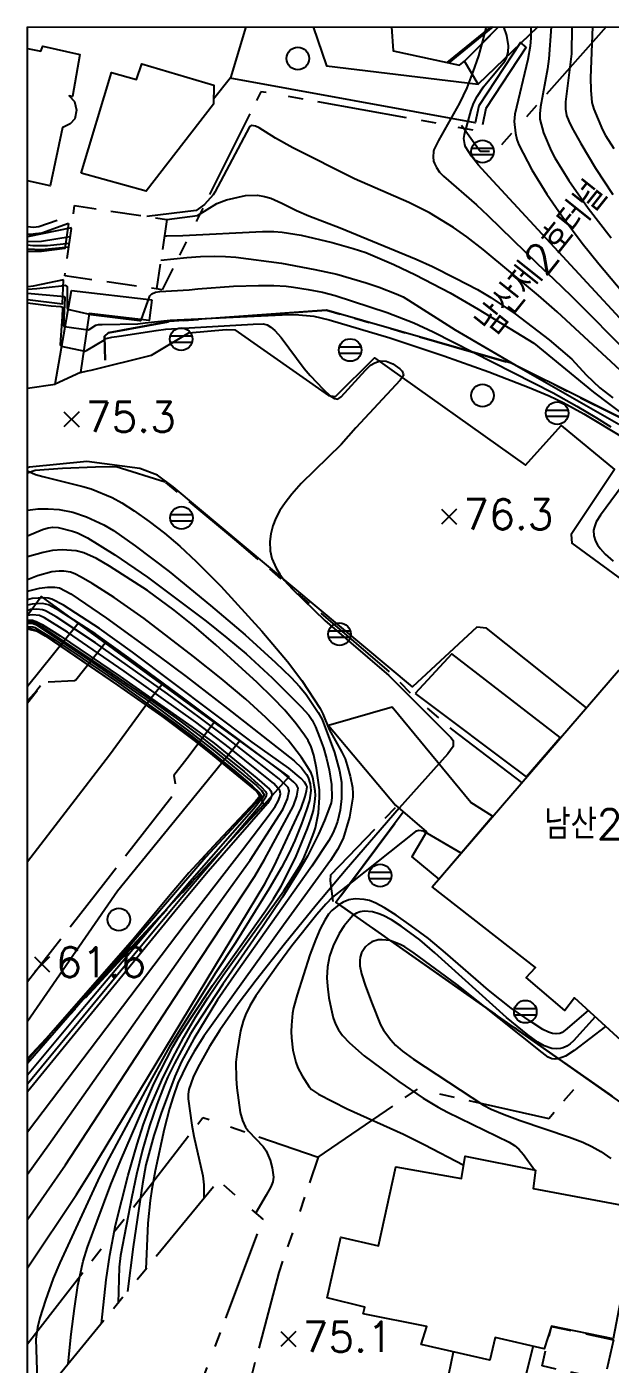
# Model space of a CAD drawing. Extents: x 199116 to 199565, y 548943 to 549516.
# Drawn here: x 199116.2 to 199155.1, y 549409.6 to 549498.6 of the extents above; entities that cross this region are included whole.
import ezdxf

# ---------------------------------------------------------------- set-up
doc = ezdxf.new("R2010")
doc.units = 0
doc.header["$MEASUREMENT"] = 0
for name, pattern in [('ANYANG1', [11.5, 6, -1, 1, -1.5, 1, -1]), ('ANYANG2', [6, 5, -1]), ('ANYANG3', [3, 2, -1])]:
    doc.linetypes.add(name, pattern=pattern)
for name, color, linetype in [('A0013114', 1, 'CONTINUOUS'), ('A0013118', 1, 'CONTINUOUS'), ('A0023210', 7, 'CONTINUOUS'), ('A0033324', 1, 'ANYANG2'), ('A0123373', 7, 'CONTINUOUS'), ('B0014111', 7, 'CONTINUOUS'), ('B0014112', 7, 'CONTINUOUS'), ('B0014116', 7, 'ANYANG3'), ('B0024121', 7, 'CONTINUOUS'), ('B0024126', 7, 'ANYANG1'), ('C0226232', 7, 'CONTINUOUS'), ('C0393323', 7, 'CONTINUOUS'), ('C0536117', 7, 'CONTINUOUS'), ('C0536119', 7, 'CONTINUOUS'), ('D0015222', 3, 'CONTINUOUS'), ('F0017111', 30, 'CONTINUOUS'), ('F0017114', 7, 'CONTINUOUS'), ('F0027132', 7, 'CONTINUOUS'), ('F0027217', 7, 'CONTINUOUS'), ('F0047224', 7, 'CONTINUOUS'), ('F0047225', 7, 'CONTINUOUS'), ('H0017334', 7, 'CONTINUOUS'), ('H0049113', 7, 'CONTINUOUS'), ('H0049140', 7, 'CONTINUOUS')]:
    doc.layers.add(name, color=color, linetype=linetype)
doc.styles.add('HIST', font='romans.shx', dxfattribs={"bigfont": 'ngsw.shx'})

# ---------------------------------------------------------------- blocks, each defined once
blk = doc.blocks.new('F0027217')
at = {"layer": 'F0027217'}
for points in [[(0.5, 0.5), (-0.5, -0.5)], [(-0.5, 0.5), (0.5, -0.5)]]:
    blk.add_lwpolyline(points, dxfattribs=at)
blk = doc.blocks.new('C0226232')
at = {"layer": 'C0226232'}
for points in [[(-0.72, 0.211), (0.72, 0.211)], [(-0.722, -0.202), (0.722, -0.202)]]:
    blk.add_lwpolyline(points, dxfattribs=at)
blk.add_circle((0, 0), 0.75, dxfattribs=at)
blk = doc.blocks.new('D0015222')
at = {"layer": 'D0015222'}
blk.add_circle((0, 0), 0.75, dxfattribs=at)

msp = doc.modelspace()

# ---------------------------------------------------------------- linework, layer by layer
at = {"layer": 'A0013114', "flags": 128}
for points in [[(199119.652, 549458.904), (199116.275, 549454.723)], [(199130.4, 549451.09), (199128.526, 549448.77), (199122.256, 549441.102), (199116.273, 549432.434)]]:
    msp.add_lwpolyline(points, dxfattribs=at)
at = {"layer": 'A0013118', "flags": 128}
for points in [[(199135.281, 549498.608), (199136.18, 549496.01), (199146.27, 549494.79), (199150.237, 549498.607)], [(199140.509, 549498.608), (199140.609, 549497.014), (199145.037, 549496.051), (199145.37, 549496.31), (199146.554, 549497.515), (199147.627, 549498.607)], [(199116.277, 549474.568), (199118.113, 549474.823), (199119.191, 549481.07), (199124.55, 549480.44)], [(199124.361, 549479.064), (199120.374, 549479.537), (199119.791, 549475.597), (199120.27, 549475.709), (199120.51, 549475.76), (199124.52, 549476.75), (199127.01, 549478.24), (199129.49, 549478.46), (199130.07, 549478.45), (199136.32, 549474.08), (199136.78, 549474.02), (199139.37, 549476.59), (199149.43, 549469.45), (199151.79, 549472.08), (199155.36, 549469.15), (199152.47, 549464.82), (199152.51, 549464.26), (199160.04, 549458.76)], [(199153.48, 549453.3), (199146.82, 549458.59), (199146.19, 549458.67), (199141.9, 549454.69), (199125.96, 549468.01), (199124.93, 549468.78), (199123.76, 549469.22), (199120.23, 549469.68), (199116.4, 549469.31), (199116.277, 549469.259)]]:
    msp.add_lwpolyline(points, dxfattribs=at)
at = {"layer": 'A0023210', "flags": 128}
msp.add_lwpolyline([(199116.27, 549443.07), (199121.727, 549450.169), (199124.495, 549453.953), (199125.225, 549454.85)], dxfattribs=at)
at = {"layer": 'A0033324', "flags": 128}
for points in [[(199121.436, 549457.607), (199119.485, 549455.143), (199119.407, 549455.094), (199117.391, 549454.989), (199116.859, 549454.331), (199116.275, 549453.608)], [(199128.698, 549452.324), (199126.88, 549449.905), (199126.004, 549448.782), (199126.204, 549447.791), (199121.484, 549441.737), (199116.273, 549435.055)]]:
    msp.add_lwpolyline(points, dxfattribs=at)
at = {"layer": 'A0123373', "flags": 128}
msp.add_lwpolyline([(199116.276, 549459.454), (199117.17, 549460.71), (199133.68, 549448.7), (199132.01, 549446.84)], dxfattribs=at)
at = {"layer": 'B0014111', "flags": 128}
msp.add_lwpolyline([(199143.22, 549441.39), (199155.61, 549455.77), (199157.96, 549453.94), (199160.48, 549456.51), (199159.08, 549457.69), (199162.05, 549460.99), (199167.98, 549456.38), (199169.83, 549458.54), (199172.31, 549456.34), (199171.23, 549455.01), (199178.65, 549448.38), (199160.22, 549427.12), (199152.68, 549433.99), (199152.04, 549433.16), (199149.47, 549435.36), (199150.1, 549436.02), (199143.22, 549441.39)], dxfattribs=at)
at = {"layer": 'B0014112', "flags": 128}
for points in [[(199116.28, 549497.171), (199117.166, 549496.994), (199117.297, 549497.326), (199119.754, 549496.761), (199119.276, 549493.972), (199119.038, 549494.006), (199119.396, 549493.626), (199119.536, 549493.056), (199119.427, 549492.476), (199119.112, 549492.147), (199118.658, 549491.92), (199118.592, 549491.911), (199117.777, 549488.025), (199116.279, 549488.362)], [(199138.62, 549412.98), (199138.718, 549413.419), (199136.226, 549414.049), (199137.14, 549418.068), (199139.628, 549417.501), (199140.8, 549422.76), (199145.17, 549421.99), (199145.41, 549423.47), (199150.08, 549422.53), (199149.938, 549421.316), (199156.93, 549420), (199155.27, 549411.31), (199151.16, 549412.16), (199150.66, 549410.65), (199147.402, 549411.403), (199147.052, 549409.89), (199142.482, 549410.928), (199142.849, 549412.124), (199138.62, 549412.98)]]:
    msp.add_lwpolyline(points, dxfattribs=at)
msp.add_lwpolyline([(199119.849, 549488.877), (199121.853, 549495.561), (199123.531, 549495.111), (199123.881, 549496.14), (199128.667, 549494.723), (199128.647, 549493.449), (199124.175, 549487.664)], close=True, dxfattribs=at)
at = {"layer": 'B0014116', "flags": 128}
for points in [[(199125.552, 549485.775), (199124.857, 549481.163), (199118.762, 549482.03), (199119.404, 549486.712)], [(199155.292, 549411.25), (199154.691, 549408.613), (199150.526, 549409.507), (199151.154, 549412.139)]]:
    msp.add_lwpolyline(points, close=True, dxfattribs=at)
at = {"layer": 'B0024121', "flags": 128}
for points in [[(199130.81, 549498.609), (199129.79, 549495.22), (199128.653, 549493.784)], [(199147.197, 549498.607), (199144.285, 549496.219)], [(199149.48, 549497.26), (199149.09, 549497.57), (199146.32, 549493.35), (199146.08, 549492.21), (199129.77, 549495.19)]]:
    msp.add_lwpolyline(points, dxfattribs=at)
at = {"layer": 'B0024126', "flags": 128}
for points in [[(199154.797, 549498.607), (199147.42, 549490.3), (199146.41, 549490.31), (199145.16, 549492.05)], [(199149.48, 549497.26), (199146.79, 549493.16), (199146.47, 549491.64), (199134.617, 549493.802), (199131.812, 549494.285), (199125.232, 549481.101), (199124.857, 549481.166)], [(199118.242, 549485.72), (199117.016, 549485.3), (199116.663, 549485.259), (199116.279, 549485.307)], [(199121.46, 549476.42), (199121.41, 549478.02), (199121.67, 549478.25), (199125.73, 549479), (199136.18, 549479.75), (199148.47, 549476.23), (199162.63, 549469.18), (199181.94, 549452.57), (199184.37, 549448.42), (199168.08, 549433.26), (199161.1, 549424.95), (199156.76, 549426.37), (199136.82, 549440.36), (199141.3, 549446.36)], [(199149.18, 549448.32), (199144.61, 549451.81), (199141.92, 549454.12), (199140.48, 549455.59), (199130.08, 549464.5), (199125.43, 549468.34)], [(199131.986, 549446.843), (199116.273, 549429.826)], [(199136.62, 549440.42), (199136.45, 549441.78), (199136.46, 549442.18), (199140.85, 549446.75)], [(199135.63, 549423.41), (199142.26, 549427.94), (199150.98, 549425.98), (199153.343, 549428.717)], [(199116.271, 549410.981), (199127.95, 549426.04), (199135.63, 549423.41), (199133, 549415.73), (199128.08, 549397.16), (199124.92, 549383.88), (199123.22, 549376.66), (199121.92, 549369.64), (199118.46, 549352.62), (199118.43, 549352.46), (199118.06, 549351.47)], [(199116.266, 549369.868), (199117, 549374.01), (199118.45, 549373.96), (199123.98, 549398.11), (199131.95, 549419.28), (199128.98, 549421.84), (199116.27, 549406.32)]]:
    msp.add_lwpolyline(points, dxfattribs=at)
at = {"layer": 'C0393323', "flags": 128}
msp.add_lwpolyline([(199150.237, 549498.607), (199146.27, 549494.79), (199145.37, 549496.31), (199147.627, 549498.607)], dxfattribs=at)
msp.add_lwpolyline([(199124.55, 549480.44), (199124.361, 549479.064), (199120.374, 549479.537), (199119.791, 549475.597), (199118.113, 549474.823), (199119.191, 549481.07)], close=True, dxfattribs=at)
at = {"layer": 'C0536117', "flags": 128}
for points in [[(199142.08, 549454.25), (199149.47, 549448.7), (199151.74, 549451.32), (199144.51, 549456.88)], [(199136.3, 549452.11), (199140.76, 549446.82), (199142.83, 549445.04), (199141.85, 549443.38), (199143.66, 549441.9), (199147.22, 549446.08), (199145.78, 549446.99), (199140.54, 549453.35)]]:
    msp.add_lwpolyline(points, close=True, dxfattribs=at)
at = {"layer": 'C0536119', "flags": 128}
for points in [[(199144.347, 549496.201), (199147.267, 549498.607)], [(199116.277, 549468.939), (199116.79, 549469.11), (199118.6, 549469.23), (199120.8, 549469.33), (199122.17, 549469.36), (199125.43, 549468.34)], [(199117.135, 549454.763), (199116.869, 549454.43), (199116.275, 549453.768)]]:
    msp.add_lwpolyline(points, dxfattribs=at)
at = {"layer": 'F0017111', "flags": 128}
for points, elevation in [([(199146.799, 549498.607), (199146.57, 549497.64), (199146.29, 549496.67), (199145.93, 549495.6), (199145.51, 549494.54), (199145.04, 549493.53), (199143.63, 549491.05), (199143.32, 549490.43), (199143.29, 549490.3), (199143.28, 549489.95), (199143.31, 549489.67), (199143.36, 549489.51), (199143.5, 549489.24), (199143.7, 549488.94), (199143.97, 549488.67), (199146.16, 549486.76), (199146.91, 549486.06), (199150.23, 549482.84), (199151.3, 549481.84), (199152.46, 549480.71), (199156.48, 549476.67)], 83), ([(199157.35, 549477.45), (199147.01, 549488.62), (199146.3, 549489.4), (199145.84, 549489.99), (199145.43, 549490.63), (199145.38, 549490.77), (199145.33, 549491.18), (199145.36, 549491.44), (199145.8, 549493.07), (199145.97, 549493.51), (199146.2, 549493.96), (199146.63, 549494.61), (199148.04, 549496.31), (199148.17, 549496.52), (199148.27, 549496.91), (199148.3, 549497.34), (199148.18, 549498.02), (199147.991, 549498.607)], 84), ([(199151.14, 549498.607), (199150.97, 549496.47), (199150.88, 549495.8), (199150.42, 549493.29), (199150.37, 549492.81), (199150.39, 549492.47), (199150.63, 549491.56), (199151.13, 549490.35), (199151.37, 549489.88), (199152.32, 549488.38), (199153.6, 549486.55), (199155.13, 549484.56)], 86), ([(199152.51, 549498.607), (199152.49, 549496.8), (199152.09, 549493.62), (199152.08, 549493.12), (199152.16, 549492.71), (199152.3, 549492.32), (199152.51, 549491.9), (199153.1, 549490.85), (199154.08, 549489.21), (199155.23, 549487.44)], 87), ([(199153.88, 549498.607), (199153.76, 549495.21), (199153.77, 549494.4), (199153.85, 549493.57), (199153.97, 549493.12), (199154.56, 549491.75), (199154.76, 549491.37), (199155.31, 549490.5)], 88), ([(199159.03, 549472.71), (199151.53, 549479.65), (199150.29, 549480.74), (199146.6, 549483.8), (199145.52, 549484.64), (199144.64, 549485.26), (199143.04, 549486.23), (199141.66, 549486.91), (199138.03, 549488.5), (199133.93, 549490.56), (199132.785, 549491.205), (199131.697, 549491.894), (199131.451, 549492.004), (199131.213, 549492.029), (199131.043, 549491.953), (199128.741, 549487.602), (199128.622, 549487.432), (199128.065, 549486.775), (199127.489, 549486.381), (199124.212, 549485.979)], 82), ([(199125.54, 549485.777), (199127.582, 549486.048), (199128.876, 549486.847), (199129.515, 549487.098), (199130.777, 549487.377), (199131.594, 549487.402), (199132.044, 549487.327), (199132.469, 549487.202), (199133.214, 549486.864), (199133.29, 549486.82), (199134.17, 549486.38), (199135.01, 549486.02), (199137.09, 549485.23), (199142.15, 549483.14), (199143.24, 549482.65), (199144.77, 549481.89), (199146.22, 549481.13), (199147.11, 549480.6), (199148.74, 549479.52), (199151.01, 549477.79), (199152.5, 549476.5), (199153.46, 549475.44), (199154.37, 549474.58), (199155.23, 549473.93)], 81), ([(199119.2, 549485.224), (199116.278, 549484.625)], 82), ([(199119.12, 549484.642), (199117.198, 549484.32), (199116.278, 549484.309)], 81), ([(199119.025, 549483.947), (199117.218, 549483.775), (199116.278, 549483.818)], 79), ([(199125.145, 549483.073), (199126.88, 549483.26), (199127.78, 549483.32), (199128.69, 549483.34), (199129.46, 549483.32), (199130.13, 549483.27), (199133.18, 549482.87), (199135.39, 549482.47), (199136.87, 549482.14), (199138.81, 549481.58), (199139.68, 549481.29), (199140.82, 549480.84), (199141.27, 549480.63), (199141.64, 549480.42), (199144.75, 549478.44), (199148.95, 549475.98), (199155.628, 549472.165)], 79), ([(199116.278, 549481.151), (199116.889, 549481.19), (199118.525, 549481.365), (199118.777, 549481.408), (199118.821, 549481.405), (199118.877, 549481.378), (199118.904, 549481.335), (199118.92, 549479.907), (199118.927, 549479.844), (199118.942, 549479.822), (199120.487, 549479.474), (199123.722, 549479.065), (199123.808, 549479.074), (199123.845, 549479.093), (199124.416, 549480.708), (199124.551, 549480.834), (199124.784, 549480.945), (199125.072, 549480.995), (199127.041, 549481.112), (199127.61, 549481.17), (199129.98, 549481.34), (199131.66, 549481.4), (199132.66, 549481.39), (199133.49, 549481.35), (199133.98, 549481.28), (199134.96, 549481.13), (199135.9, 549480.94), (199136.76, 549480.72), (199140.21, 549479.6), (199141.99, 549478.9), (199143.27, 549478.31), (199151.26, 549474.25), (199152.84, 549473.37), (199154.16, 549472.58), (199155.1, 549471.99)], 78), ([(199116.278, 549480.887), (199118.497, 549480.684), (199118.715, 549480.653), (199118.743, 549480.631), (199118.762, 549480.573), (199118.686, 549479.219), (199118.672, 549478.762), (199118.696, 549478.694), (199118.728, 549478.675), (199120.307, 549478.447), (199120.37, 549478.471), (199120.811, 549478.758), (199120.998, 549478.794), (199121.233, 549478.794), (199123.627, 549478.848), (199124.097, 549478.902), (199125.765, 549479.078), (199133.223, 549479.447), (199134.087, 549479.457), (199135.33, 549479.36), (199136.35, 549479.12), (199140.39, 549477.91), (199143.98, 549476.71), (199146.99, 549475.64), (199149.67, 549474.61), (199150.99, 549474.06), (199151.93, 549473.62), (199153.3, 549472.85), (199155.92, 549471.29)], 77), ([(199116.278, 549480.24), (199117.84, 549480.048), (199118.48, 549479.988), (199118.558, 549479.982), (199118.577, 549479.971), (199118.598, 549479.937), (199118.607, 549479.902), (199118.579, 549479.341), (199118.453, 549477.452), (199118.471, 549477.407), (199118.517, 549477.352), (199120.095, 549477.024), (199120.21, 549477.062), (199121.395, 549477.789), (199121.502, 549477.86), (199121.883, 549477.949), (199122.363, 549478.026), (199124.828, 549478.402), (199125.49, 549478.49), (199131.29, 549478.82), (199131.97, 549478.84), (199132.22, 549478.77), (199132.47, 549478.63), (199132.73, 549478.41), (199133.15, 549477.93), (199134.7, 549475.87), (199135.08, 549475.41), (199135.95, 549474.49), (199136.43, 549474.05), (199136.7, 549473.87), (199136.94, 549473.83), (199137.16, 549473.99), (199138.77, 549475.77), (199139.11, 549476.09), (199139.39, 549476.26), (199139.76, 549476.38), (199140.15, 549476.36), (199140.6, 549476.18), (199141.06, 549475.85), (199141.21, 549475.69), (199141.29, 549475.52), (199141.3, 549475.4), (199141.09, 549475.1), (199138.14, 549471.92), (199137.15, 549470.82), (199134.49, 549468.21), (199133.87, 549467.52), (199133.42, 549466.94), (199133.08, 549466.42), (199132.81, 549465.92), (199132.61, 549465.4), (199132.47, 549464.88), (199132.41, 549464.37), (199132.42, 549463.74), (199132.54, 549463.24), (199132.82, 549462.59), (199133.06, 549462.19), (199133.36, 549461.8), (199133.91, 549461.19), (199136.071, 549459.116), (199140.321, 549455.448), (199144.456, 549451.331), (199144.601, 549451.115), (199144.601, 549450.73), (199144.264, 549450.226), (199141.01, 549446.61), (199137.48, 549442.55), (199135.48, 549440.17), (199133.37, 549437.58), (199131.49, 549435.18), (199130.3, 549433.6), (199129.08, 549431.85), (199128.39, 549430.76), (199127.61, 549429.36), (199127.31, 549428.73), (199127.01, 549427.91), (199126.96, 549427.59), (199126.97, 549427.29), (199127.21, 549425.53), (199127.34, 549424.8), (199127.94, 549422.16), (199128.01, 549421.55), (199128.02, 549420.668)], 76), ([(199156.17, 549468.48), (199154.41, 549466.11), (199154.14, 549465.68), (199154.01, 549465.34), (199153.96, 549465.11), (199153.97, 549464.75), (199154.08, 549464.38), (199154.21, 549464.14), (199154.39, 549463.89), (199154.74, 549463.53), (199155.26, 549463.06)], 77), ([(199116.277, 549466.439), (199116.99, 549466.53), (199117.65, 549466.54), (199118.37, 549466.48), (199119.29, 549466.31), (199120.21, 549466.01), (199121.35, 549465.46), (199122, 549465.09), (199123.45, 549464.08), (199125.7, 549462.36), (199128.46, 549460.11), (199130.76, 549458.16), (199132.79, 549456.32), (199133.81, 549455.33), (199134.41, 549454.7), (199134.82, 549454.19), (199135.63, 549452.99), (199135.89, 549452.51), (199136.7, 549450.32), (199137.04, 549449.11), (199137.17, 549448.35), (199137.18, 549447.26), (199137.09, 549446.49), (199136.9, 549445.74), (199136.77, 549445.37), (199136.59, 549444.96), (199136.33, 549444.46), (199135.21, 549442.75), (199130.19, 549435.69), (199128.93, 549433.87), (199127.34, 549431.28), (199126.53, 549429.77), (199126.07, 549428.77), (199125.17, 549426.32), (199124.68, 549424.83), (199124.16, 549422.89), (199123.92, 549421.62), (199123.3, 549417.43), (199122.93, 549414.453)], 74), ([(199116.276, 549464.748), (199117.26, 549465.16), (199117.64, 549465.27), (199117.96, 549465.31), (199118.32, 549465.29), (199119.26, 549465.05), (199119.6, 549464.93), (199120.27, 549464.61), (199122.08, 549463.47), (199124.25, 549461.98), (199128.16, 549459.07), (199129.55, 549457.96), (199130.82, 549456.88), (199132.56, 549455.29), (199134.49, 549453.36), (199135, 549452.81), (199135.22, 549452.47), (199135.44, 549452.02), (199135.72, 549451.35), (199135.97, 549450.63), (199136.18, 549449.92), (199136.36, 549449.16), (199136.51, 549448.19), (199136.54, 549447.3), (199136.48, 549446.98), (199136.34, 549446.55), (199136.05, 549445.81), (199135.64, 549444.88), (199134.91, 549443.43), (199134.27, 549442.34), (199133.24, 549440.69), (199131.95, 549438.78), (199129.27, 549434.91), (199127.46, 549432.14), (199127.13, 549431.61), (199126.05, 549429.64), (199125.61, 549428.74), (199125.37, 549428.16), (199124.89, 549426.91), (199124.4, 549425.48), (199123.93, 549423.88), (199123.52, 549422.24), (199123.21, 549420.77), (199122.46, 549416.86), (199122.38, 549416.08), (199122.3, 549413.683)], 73), ([(199121.19, 549412.327), (199121.51, 549415.24), (199121.75, 549416.87), (199122.12, 549418.88), (199122.98, 549422.2), (199123.57, 549424.26), (199124, 549425.59), (199124.36, 549426.59), (199125.21, 549428.52), (199125.92, 549429.97), (199126.68, 549431.39), (199127.46, 549432.72), (199128.27, 549434), (199129.3, 549435.5), (199133.33, 549441.12), (199134.39, 549442.76), (199134.62, 549443.2), (199134.95, 549444), (199135.33, 549444.97), (199135.44, 549445.32), (199135.64, 549446.3), (199135.71, 549447.32), (199135.7, 549447.85), (199135.52, 549449.28), (199135.34, 549450.15), (199135.15, 549450.7), (199134.95, 549451.12), (199134.72, 549451.48), (199134.15, 549452.23), (199133.4, 549453.14), (199132.61, 549453.97), (199131.57, 549454.98), (199128.81, 549457.49), (199127.37, 549458.72), (199126.04, 549459.79), (199124.25, 549461.1), (199121.72, 549462.73), (199120.86, 549463.24), (199120.03, 549463.61), (199119.51, 549463.75), (199118.57, 549463.8), (199117.94, 549463.76), (199117.31, 549463.64), (199116.276, 549463.348)], 72), ([(199118.989, 549409.64), (199119.18, 549411.62), (199119.4, 549413.32), (199119.63, 549414.86), (199119.98, 549416.48), (199120.27, 549417.42), (199120.91, 549419.15), (199121.82, 549421.59), (199122.49, 549423.2), (199124.69, 549428.28), (199125.94, 549430.73), (199126.32, 549431.39), (199127.18, 549432.72), (199128.59, 549434.82), (199132.11, 549439.79), (199132.64, 549440.58), (199133.15, 549441.44), (199134.11, 549443.31), (199134.91, 549445.26), (199135.14, 549445.89), (199135.31, 549446.47), (199135.41, 549447.03), (199135.44, 549447.47), (199135.43, 549447.78), (199135.27, 549448.66), (199135.15, 549448.98), (199134.92, 549449.37), (199134.51, 549450), (199133.94, 549450.74), (199133.62, 549451.15), (199132.97, 549451.85), (199132.14, 549452.66), (199130.8, 549453.87), (199129.16, 549455.25), (199127.33, 549456.71), (199124.03, 549459.23), (199122.04, 549460.63), (199120.57, 549461.57), (199119.84, 549461.99), (199119.42, 549462.21), (199119.14, 549462.32), (199118.68, 549462.38), (199118.37, 549462.39), (199117.89, 549462.35), (199116.94, 549462.08), (199116.276, 549461.808)], 71), ([(199116.271, 549416.032), (199119.54, 549420.92), (199120.42, 549422.33), (199132.08, 549441.58), (199132.69, 549442.76), (199134.48, 549446.63), (199134.76, 549447.4), (199134.85, 549447.77), (199134.88, 549448.04), (199134.83, 549448.18), (199134.71, 549448.36), (199134.49, 549448.6), (199133.67, 549449.27), (199131.22, 549451.02), (199123.27, 549456.99), (199121.07, 549458.57), (199118.66, 549460.13), (199117.89, 549460.53), (199117.64, 549460.59), (199117.39, 549460.61), (199116.58, 549460.56), (199116.276, 549460.488)], 69), ([(199116.271, 549419.262), (199118.79, 549422.88), (199126.41, 549434.54), (199131.4, 549442.1), (199132.05, 549443.2), (199133.98, 549446.78), (199134.21, 549447.41), (199134.29, 549447.94), (199134.17, 549448.18), (199134, 549448.36), (199133.2, 549449.04), (199126.66, 549453.94), (199123.01, 549456.63), (199120.81, 549458.19), (199118.41, 549459.75), (199117.67, 549460.14), (199117.26, 549460.23), (199116.59, 549460.2), (199116.276, 549460.128)], 68), ([(199116.272, 549422.262), (199117.7, 549424.25), (199128.5, 549439.57), (199131.1, 549443.16), (199133.26, 549446.54), (199133.59, 549447.23), (199133.7, 549447.78), (199133.63, 549447.99), (199133.02, 549448.57), (199129.45, 549451.36), (199127.71, 549452.68), (199125.59, 549454.22), (199120.8, 549457.62), (199118.17, 549459.36), (199117.46, 549459.76), (199117.28, 549459.82), (199116.89, 549459.85), (199116.47, 549459.83), (199116.276, 549459.758)], 67), ([(199116.272, 549425.093), (199126.76, 549438.92), (199130.59, 549443.84), (199132.35, 549446.18), (199132.76, 549446.74), (199132.97, 549447.09), (199133.08, 549447.38), (199133.11, 549447.58), (199133.08, 549447.79), (199132.67, 549448.25), (199129.73, 549450.64), (199127.47, 549452.35), (199122.71, 549455.74), (199118.93, 549458.33), (199117.4, 549459.28), (199117.07, 549459.44), (199116.6, 549459.49), (199116.276, 549459.449)], 66), ([(199116.276, 549459.039), (199116.47, 549459.06), (199116.62, 549459.03), (199117.2, 549458.7), (199121.88, 549455.58), (199124.49, 549453.8), (199126.33, 549452.49), (199127.77, 549451.4), (199130.69, 549449.06), (199131.83, 549448.03), (199132.11, 549447.73), (199132.19, 549447.59), (199132.13, 549447.36), (199131.77, 549446.79), (199126.54, 549440.68), (199123.72, 549437.31), (199116.272, 549428.253)], 64), ([(199116.276, 549458.928), (199116.58, 549458.92), (199116.8, 549458.83), (199120.31, 549456.51), (199124.46, 549453.64), (199126.89, 549451.84), (199128.65, 549450.47), (199131.51, 549448.12), (199131.85, 549447.79), (199132.01, 549447.55), (199132, 549447.47), (199131.85, 549447.21), (199131.34, 549446.57), (199127.08, 549441.72), (199119.49, 549432.72), (199116.272, 549428.853)], 63), ([(199116.276, 549458.71), (199116.62, 549458.69), (199116.77, 549458.63), (199118.08, 549457.82), (199119.91, 549456.61), (199122.2, 549455.04), (199126.13, 549452.24), (199127.21, 549451.42), (199130.13, 549449.03), (199131.24, 549448.09), (199131.67, 549447.68), (199131.8, 549447.52), (199131.83, 549447.43), (199131.8, 549447.34), (199131.24, 549446.7), (199128.15, 549443.35), (199122.78, 549437.1), (199116.273, 549429.623)], 62), ([(199116.276, 549458.55), (199116.91, 549458.4), (199117.45, 549458.08), (199122.27, 549454.8), (199125.22, 549452.74), (199127.36, 549451.13), (199129.02, 549449.81), (199131.53, 549447.72), (199131.68, 549447.53), (199131.71, 549447.43), (199131.65, 549447.3), (199131.46, 549447.07), (199128.91, 549444.37), (199127.02, 549442.31), (199125.65, 549440.71), (199123.28, 549437.87), (199116.273, 549429.863)], 61), ([(199145.15, 549443.63), (199142.643, 549445.083), (199142.326, 549445.13), (199142.091, 549445.071), (199137.885, 549441.716), (199136.77, 549440.86), (199136.58, 549440.69), (199136.13, 549440.24), (199135.54, 549439.55), (199133.87, 549437.45), (199132.93, 549436.19), (199131.48, 549434.14), (199131.08, 549433.47), (199130.79, 549432.87), (199130.63, 549432.45), (199130.45, 549431.8), (199130.22, 549430.42), (199130.15, 549429.71), (199130.16, 549428.62), (199130.21, 549428.01), (199130.44, 549426.37), (199130.58, 549425.83), (199130.78, 549425.4), (199130.98, 549425.12), (199131.95, 549424.1), (199132.16, 549423.83), (199132.42, 549423.2), (199132.57, 549422.68), (199132.65, 549422.07), (199132.6, 549421.76), (199132.46, 549421.43), (199132.17, 549420.87), (199131.474, 549419.69)], 77), ([(199153.602, 549433.15), (199152.07, 549431.84), (199151.86, 549431.69), (199151.7, 549431.62), (199151.46, 549431.6), (199151.22, 549431.63), (199150.95, 549431.71), (199150.57, 549431.9), (199149.87, 549432.35), (199148.48, 549433.31), (199146.97, 549434.51), (199144.11, 549437), (199142.96, 549437.94), (199141.81, 549438.79), (199140.82, 549439.49), (199140.04, 549439.99), (199139.47, 549440.3), (199139.05, 549440.47), (199138.69, 549440.55), (199138.09, 549440.59), (199137.67, 549440.52), (199137.29, 549440.36), (199137, 549440.18), (199136.53, 549439.81), (199136.32, 549439.56), (199136.06, 549439.17), (199135.76, 549438.6), (199135.46, 549437.91), (199135.07, 549436.86), (199134.23, 549434.19), (199133.99, 549433.33), (199133.92, 549432.97), (199133.84, 549432.18), (199133.83, 549431.75), (199133.84, 549431.33), (199133.94, 549430.51), (199134.13, 549429.72), (199134.27, 549429.34), (199134.55, 549428.8), (199135.02, 549428.09), (199135.18, 549427.91), (199135.64, 549427.59), (199137.56, 549426.61), (199141.3, 549424.94), (199142.69, 549424.25), (199145.31, 549422.87)], 78), ([(199154.06, 549432.73), (199152.61, 549431.15), (199152.41, 549430.95), (199152.17, 549430.79), (199151.94, 549430.67), (199151.76, 549430.62), (199151.47, 549430.61), (199151.18, 549430.63), (199150.67, 549430.81), (199150.24, 549431.05), (199149.59, 549431.53), (199148.16, 549432.7), (199143.39, 549437), (199142.39, 549437.85), (199141.14, 549438.77), (199140.5, 549439.18), (199139.96, 549439.47), (199139.65, 549439.6), (199139.25, 549439.73), (199138.69, 549439.77), (199138.41, 549439.73), (199138.17, 549439.63), (199137.94, 549439.47), (199137.68, 549439.2), (199137.36, 549438.8), (199137.02, 549438.27), (199136.61, 549437.46), (199136.38, 549436.77), (199136.25, 549436.07), (199136.21, 549435.34), (199136.24, 549434.78), (199136.34, 549434.01), (199136.48, 549433.27), (199136.63, 549432.67), (199136.78, 549432.24), (199136.97, 549431.88), (199137.25, 549431.49), (199137.71, 549431), (199138.68, 549430.14), (199140.99, 549428.43), (199142.61, 549427.33), (199143.62, 549426.73), (199144.24, 549426.4), (199148.34, 549424.4), (199148.7, 549424.17), (199148.99, 549423.94), (199149.29, 549423.58), (199150.02, 549422.55)], 79), ([(199148.903, 549406.606), (199149.94, 549410.81)], 77), ([(199144.174, 549408.184), (199144.624, 549410.442)], 76)]:
    msp.add_lwpolyline(points, dxfattribs=dict(at, elevation=elevation))
at = {"layer": 'F0017114', "flags": 128}
for points, elevation in [([(199149.79, 549498.607), (199149.78, 549497.87), (199149.73, 549497.32), (199149.59, 549496.43), (199148.72, 549492.8), (199148.67, 549492.3), (199148.75, 549491.52), (199148.85, 549491.11), (199148.99, 549490.75), (199149.84, 549489.09), (199150.84, 549487.48), (199151.85, 549486.02), (199153.2, 549484.22), (199154.31, 549482.83), (199156.3, 549480.46)], 85), ([(199125.389, 549484.693), (199125.54, 549484.69), (199126.62, 549484.72), (199131.92, 549484.98), (199132.67, 549484.98), (199133.22, 549484.95), (199134.48, 549484.74), (199136.55, 549484.25), (199137.95, 549483.86), (199138.79, 549483.59), (199140.65, 549482.79), (199142.1, 549482.11), (199144.4, 549480.9), (199146.27, 549479.83), (199149.97, 549477.55), (199153.947, 549474.305), (199159.572, 549470.069)], 80), ([(199119.058, 549484.186), (199117.595, 549484.023), (199116.635, 549484.039), (199116.278, 549484.079)], 80), ([(199116.277, 549469.062), (199116.8, 549468.83), (199117.3, 549468.68), (199119.96, 549468.03), (199120.5, 549467.86), (199121.91, 549467.3), (199122.56, 549466.94), (199123.37, 549466.41), (199124.37, 549465.7), (199125.39, 549464.91), (199126.41, 549464.05), (199127.51, 549463.04), (199129.15, 549461.39), (199131.88, 549458.39), (199133.57, 549456.37), (199134.53, 549455.11), (199135.75, 549453.26), (199135.93, 549452.89), (199136.35, 549451.85), (199137.19, 549450.35), (199137.41, 549449.9), (199137.56, 549449.45), (199137.75, 549448.74), (199137.9, 549447.99), (199137.94, 549447.59), (199137.93, 549447.35), (199137.7, 549446.02), (199137.29, 549444.6), (199136.91, 549443.88), (199136.44, 549443.14), (199135.81, 549442.24), (199133.32, 549438.84), (199128.02, 549431.46), (199127.36, 549430.43), (199126.89, 549429.6), (199126.28, 549428.32), (199125.96, 549427.41), (199125.73, 549426.64), (199125.38, 549425.26), (199124.77, 549422.49), (199124.55, 549421.28), (199124.44, 549420.52), (199124.29, 549419.01), (199124.16, 549415.954)], 75), ([(199116.276, 549461.058), (199117.08, 549461.26), (199117.61, 549461.32), (199118.1, 549461.32), (199118.41, 549461.28), (199119.15, 549460.87), (199121.53, 549459.26), (199125.01, 549456.73), (199126.83, 549455.37), (199129.59, 549453.26), (199134.03, 549449.77), (199134.51, 549449.31), (199134.84, 549448.87), (199134.95, 549448.65), (199135.1, 549448.24), (199135.13, 549447.8), (199135.04, 549447.12), (199134.85, 549446.5), (199134.51, 549445.57), (199134.07, 549444.46), (199133.67, 549443.6), (199133.19, 549442.68), (199132.34, 549441.22), (199130.11, 549437.67), (199128.76, 549435.62), (199125.71, 549430.72), (199124.56, 549428.67), (199121.56, 549423.06), (199120.96, 549421.85), (199118.43, 549416.37), (199117.99, 549415.32), (199117.46, 549413.89), (199117.1, 549412.71), (199116.94, 549412.06), (199116.83, 549411.29), (199116.95, 549407.151)], 70), ([(199116.276, 549459.13), (199116.61, 549459.13), (199116.85, 549459.05), (199117.25, 549458.84), (199118.45, 549458.08), (199122.45, 549455.39), (199127.22, 549452.04), (199128.69, 549450.94), (199131.54, 549448.61), (199132.39, 549447.88), (199132.46, 549447.78), (199132.53, 549447.55), (199132.51, 549447.41), (199132.45, 549447.23), (199132.25, 549446.94), (199128.3, 549442.4), (199126.28, 549439.98), (199116.272, 549427.753)], 65), ([(199154.758, 549432.096), (199152.67, 549430.5), (199152.09, 549430.11), (199151.61, 549429.94), (199151.39, 549429.92), (199151.18, 549429.95), (199150.94, 549430.06), (199150.54, 549430.36), (199144.85, 549434.88), (199142.01, 549436.98), (199141.39, 549437.39), (199141.12, 549437.52), (199140.74, 549437.69), (199140.39, 549437.81), (199139.88, 549437.87), (199139.61, 549437.86), (199139.2, 549437.72), (199138.97, 549437.58), (199138.77, 549437.39), (199138.51, 549437), (199138.42, 549436.71), (199138.39, 549436.49), (199138.4, 549436.12), (199138.51, 549435.59), (199138.78, 549434.78), (199139.21, 549433.6), (199139.78, 549432.2), (199139.98, 549431.85), (199140.45, 549431.2), (199140.77, 549430.86), (199141.23, 549430.45), (199141.97, 549429.91), (199146.64, 549426.85), (199147.15, 549426.6), (199148, 549426.24), (199149.08, 549425.84), (199152.36, 549424.72), (199153.24, 549424.39), (199153.84, 549424.11), (199154.43, 549423.78), (199155.1, 549423.32)], 80)]:
    msp.add_lwpolyline(points, dxfattribs=dict(at, elevation=elevation))
at = {"layer": 'F0047224', "flags": 128}
for points in [[(199147.127, 549498.607), (199144.186, 549496.236)], [(199119.009, 549485.519), (199117.217, 549484.885), (199116.799, 549484.823), (199116.478, 549484.787), (199116.279, 549484.783)], [(199118.66, 549481.762), (199116.64, 549481.343), (199116.31, 549481.307), (199116.278, 549481.305)], [(199121.44, 549476.419), (199121.39, 549478.029), (199121.661, 549478.269), (199125.727, 549479.02), (199136.182, 549479.77), (199148.477, 549476.249), (199162.641, 549469.197), (199181.956, 549452.583), (199184.395, 549448.416), (199168.095, 549433.246), (199161.107, 549424.927), (199156.751, 549426.352), (199136.792, 549440.355), (199141.284, 549446.372)], [(199116.276, 549458.662), (199117.06, 549458.35), (199119.09, 549456.97), (199121.96, 549455.02), (199124.61, 549453.17), (199126.78, 549451.64), (199129.48, 549449.41), (199131.55, 549447.7), (199132.01, 549446.84), (199116.273, 549429.973)]]:
    msp.add_lwpolyline(points, dxfattribs=at)
at = {"layer": 'F0047225', "flags": 128}
for points in [[(199119.009, 549485.519), (199118.765, 549483.856), (199117.207, 549483.656), (199116.746, 549483.651), (199116.278, 549483.653)], [(199116.278, 549480.474), (199118.603, 549480.182), (199118.66, 549481.762)]]:
    msp.add_lwpolyline(points, dxfattribs=at)
at = {"layer": 'H0017334', "flags": 128}
msp.add_lwpolyline([(199116.28, 549498.61), (199558.14, 549498.57), (199558.11, 548943.63), (199116.22, 548943.67)], close=True, dxfattribs=at)

# ---------------------------------------------------------------- block references
at = {"layer": 'C0226232'}
for p in [(199146.56, 549490.31), (199126.5, 549477.83), (199137.75, 549477.1), (199151.53, 549472.9), (199126.52, 549465.94), (199137.039, 549458.2), (199139.751, 549442.14), (199149.416, 549433.078)]:
    msp.add_blockref('C0226232', p, dxfattribs=at)
at = {"layer": 'D0015222'}
for p in [(199134.268, 549496.501), (199146.56, 549474.07), (199122.356, 549439.219)]:
    msp.add_blockref('D0015222', p, dxfattribs=at)
at = {"layer": 'F0027217'}
for p in [(199119.2, 549472.5, 75.34), (199144.34, 549466.02, 76.28), (199117.23, 549436.22, 61.6), (199133.64, 549411.3, 75.09)]:
    msp.add_blockref('F0027217', p, dxfattribs=at)

# ---------------------------------------------------------------- texts
at = {"layer": 'F0027132', "style": 'HIST'}
for s, p in [('75.3', (199120.15, 549471.65)), ('76.3', (199145.29, 549465.17)), ('61.6', (199118.18, 549435.37)), ('75.1', (199134.59, 549410.45))]:
    msp.add_text(s, height=2, dxfattribs=at).set_placement(p)
at = {"layer": 'H0049113', "style": 'HIST'}
msp.add_text('남산제2호터널', height=2, rotation=51.447, dxfattribs=at).set_placement((199147.461, 549477.835))
at = {"layer": 'H0049140', "style": 'HIST'}
msp.add_text('남산2호터널용산관리실', height=2, dxfattribs=at).set_placement((199150.679, 549444.549))

doc.saveas('drawing.dxf')
